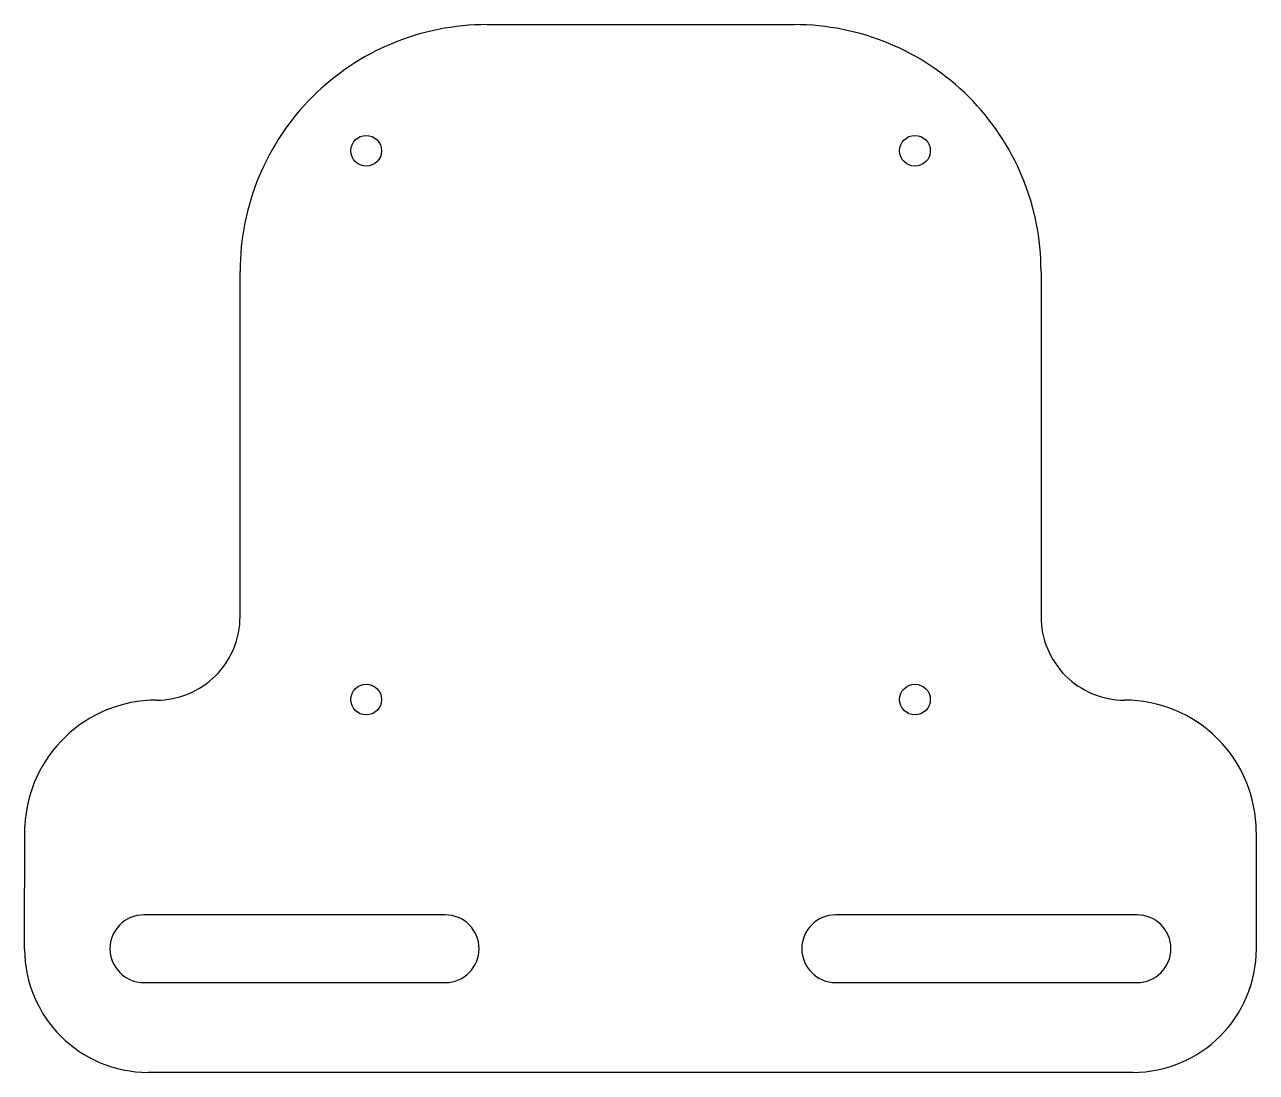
# Model space of a CAD drawing. Header units: inches. Extents: x 0 to 5, y 0 to 4.25.
import ezdxf

# ---------------------------------------------------------------- set-up
doc = ezdxf.new("R2010")
doc.units = ezdxf.units.IN
doc.header["$MEASUREMENT"] = 0

msp = doc.modelspace()

# ---------------------------------------------------------------- linework, layer by layer
at = {"color": 7, "linetype": 'Continuous', "lineweight": 25}
for p, q in [((1.875, 4.2549), (3.125, 4.2549)), ((0.8725, 1.8493), (0.8725, 3.2524)), ((4.1275, 3.2524), (4.1275, 1.8493)), ((-0.0031, 0.4977), (-0.0025, 0.9972)), ((5.0019, 0.9749), (5.0019, 0.5016)), ((1.7062, 0.6375), (0.4812, 0.6375)), ((4.5178, 0.6375), (3.2928, 0.6375)), ((5.0019, 0.5016), (5.0025, 0.5)), ((0.4812, 0.3625), (1.7062, 0.3625)), ((3.2928, 0.3625), (4.5178, 0.3625)), ((4.5, -0.0025), (0.4989, -0.0025))]:
    msp.add_line(p, q, dxfattribs=at)
for centre in [(1.385, 3.7424), (3.615, 3.7424), (1.385, 1.5124), (3.615, 1.5124)]:
    msp.add_circle(centre, 0.0625, dxfattribs=at)
for centre, radius, start, end in [((1.875, 3.2524), 1.0025, 89.9982, 180.0018), ((3.125, 3.2524), 1.0025, 359.9982, 90.0018), ((0.5332, 1.8493), 0.3393, 269.9965, 0.0101), ((4.4668, 1.8493), 0.3393, 179.9899, 270.0035), ((0.5332, 0.9739), 0.5361, 89.9967, 177.508), ((4.4668, 0.9749), 0.5351, 359.9999, 90.0001), ((0.4812, 0.5), 0.1375, 90, 270), ((1.7062, 0.5), 0.1375, 270, 90), ((3.2928, 0.5), 0.1375, 90, 270), ((4.5178, 0.5), 0.1375, 270, 90), ((0.4989, 0.4995), 0.502, 180.2043, 269.9937), ((4.4999, 0.5001), 0.5026, 270.0078, 359.9922)]:
    msp.add_arc(centre, radius, start, end, dxfattribs=at)

doc.saveas('drawing.dxf')
